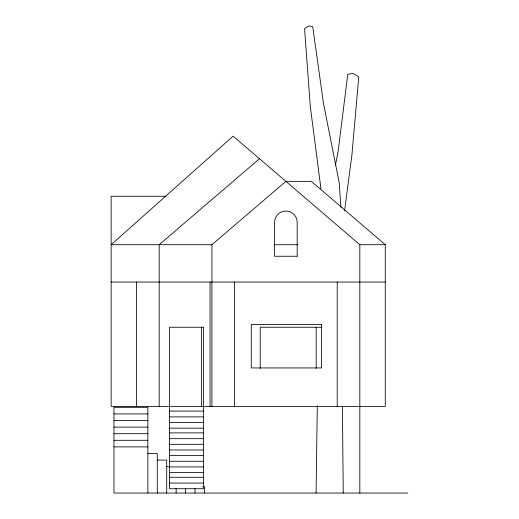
<?xml version="1.0" encoding="UTF-8"?>
<svg xmlns="http://www.w3.org/2000/svg" width="519" height="519" viewBox="0 0 519 519"><rect width="100%" height="100%" fill="white"/><g stroke="black" fill="none" stroke-linecap="round" stroke-linejoin="round"><path stroke-width="0.78" d="M316.077 493.05L317.304 405.715M344.597 210.682L351.921 154.857L358.765 76.955L353.115 73.413L347.782 74.295L338.109 151.509L335.482 164.997M259.5 158.749L159.177 244.715L159.177 406.383M385.26 244.715L359.823 244.715L233.122 136.147L111.131 244.715L211.927 244.715L285.878 181.352L311.309 181.352L385.26 244.715L385.26 406.383L111.131 406.383L111.131 196.26L166.041 196.26M273.954 244.715L297.452 244.715M111.131 282.038L385.26 282.038M321.832 327.255L260.227 327.255L260.227 368.438M169.538 411.093L203.448 411.093M113.959 413.922L147.87 413.922M169.538 416.874L203.448 416.874M113.959 420.513L147.87 420.513M169.538 422.524L203.448 422.524M113.959 427.111L147.87 427.111M169.538 428.175L203.448 428.175M169.538 432.885L203.448 432.885M113.959 433.702L147.87 433.702M169.538 438.665L203.448 438.665M113.959 440.3L147.87 440.3M169.538 444.316L203.448 444.316M113.959 446.891L147.87 446.891M169.538 449.967L203.448 449.967M147.87 453.483L157.289 453.483L157.289 493.05M169.538 455.624L203.448 455.624M157.289 460.081L166.709 460.081L166.709 493.05M169.538 461.274L203.448 461.274M166.709 466.672L169.849 466.672M169.538 466.925L203.448 466.925M169.538 472.575L203.448 472.575M169.538 477.285L203.448 477.285M169.538 483.066L203.448 483.066M202.825 486.459L204.395 486.459L204.395 493.05M407.869 493.05L113.959 493.05L113.959 407.324L147.87 407.324L147.87 493.05M320.956 188.858L310.317 106.531L304.549 28.584L308.753 25.95L312.717 26.605L323.473 103.346L339.205 182.669L340.912 207.412M342.41 406.338L343.247 493.05M359.823 244.715L359.823 493.05M337.214 282.038L337.214 406.383M316.175 327.255L316.175 368.438M234.536 282.038L234.536 406.383M211.927 244.715L211.927 406.383M210.046 282.038L210.046 406.383M201.567 327.255L201.567 406.383M194.975 488.651L194.975 493.05M185.549 488.398L185.549 493.05M176.129 488.301L176.129 493.05M136.568 282.038L136.568 406.383M297.179 256.256L274.57 256.256L274.57 222.34A11.301 11.301 0 0 1 285.878 211.038A11.301 11.301 0 0 1 297.179 222.34L297.179 256.256M321.488 324.544L251.28 324.544L251.28 367.939L321.488 367.939L321.488 324.544M203.448 327.255L169.538 327.255L169.538 488.716L203.448 488.716L203.448 327.255"/></g></svg>
